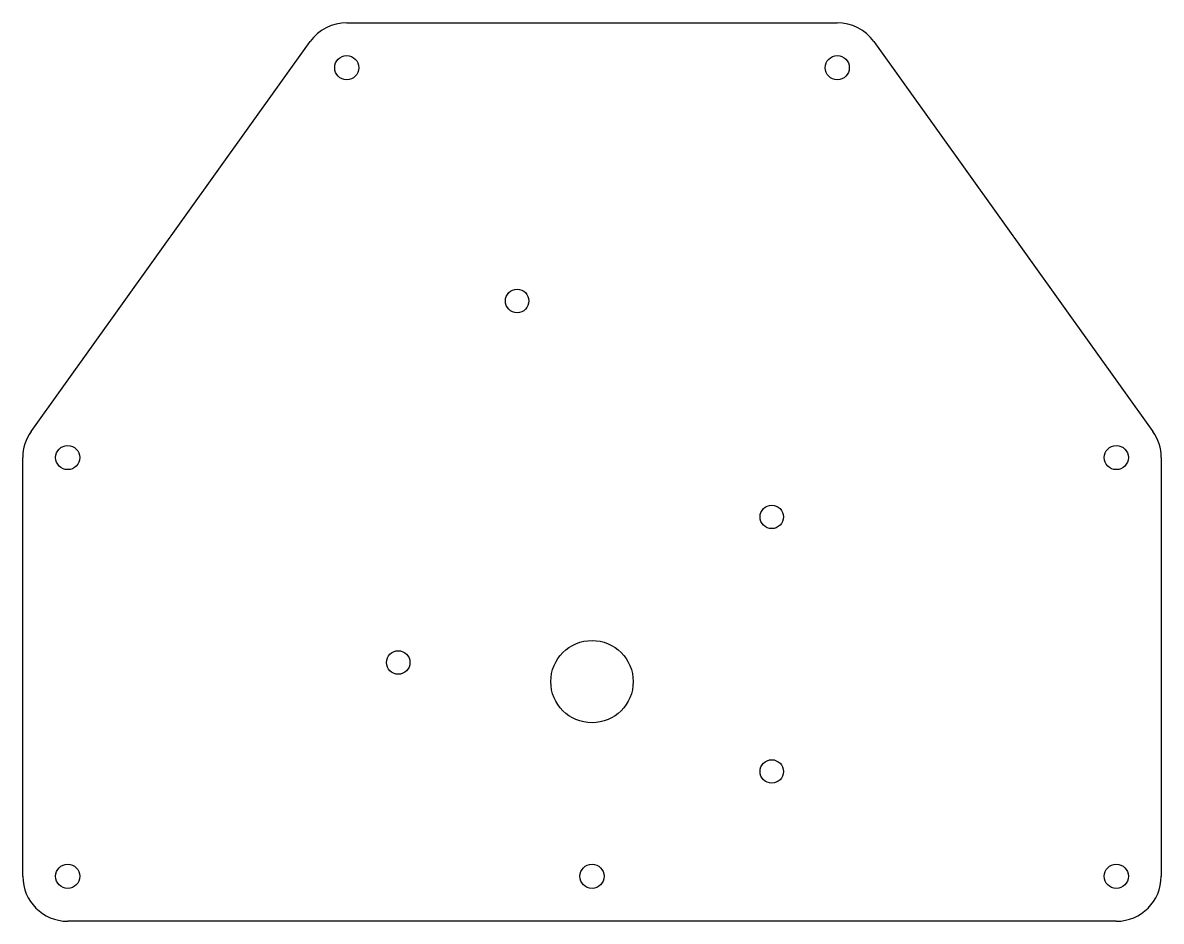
# Model space of a CAD drawing. Header units: inches. Extents: x -4.75 to 4.75, y 0.25 to 7.75.
import ezdxf

# ---------------------------------------------------------------- set-up
doc = ezdxf.new("R2010")
doc.units = ezdxf.units.IN
doc.header["$MEASUREMENT"] = 0

msp = doc.modelspace()

# ---------------------------------------------------------------- linework, layer by layer
at = {"color": 7, "linetype": 'Continuous', "lineweight": 25}
for p, q in [((-2.0467, 7.75), (2.0467, 7.75)), ((-4.68, 4.3385), (-2.3517, 7.5932)), ((2.3517, 7.5932), (4.68, 4.3385)), ((-4.75, 0.625), (-4.75, 4.1203)), ((4.75, 4.1203), (4.75, 0.625)), ((4.375, 0.25), (-4.375, 0.25))]:
    msp.add_line(p, q, dxfattribs=at)
for centre, radius in [((-2.0467, 7.375), 0.1005), ((2.0467, 7.375), 0.1005), ((-0.625, 5.4279), 0.098), ((-4.375, 4.1203), 0.1005), ((4.375, 4.1203), 0.1005), ((1.5, 3.625), 0.098), ((0, 2.25), 0.3437), ((-1.6171, 2.4098), 0.098), ((1.5, 1.5), 0.098), ((-4.375, 0.625), 0.1005), ((0, 0.625), 0.1005), ((4.375, 0.625), 0.1005)]:
    msp.add_circle(centre, radius, dxfattribs=at)
for centre, start, end in [((-2.0467, 7.375), 90, 144.42147), ((2.0467, 7.375), 35.57853, 90), ((-4.375, 4.1203), 144.42147, 180), ((4.375, 4.1203), 0, 35.57853), ((-4.375, 0.625), 180, 270), ((4.375, 0.625), 270, 0)]:
    msp.add_arc(centre, 0.375, start, end, dxfattribs=at)

doc.saveas('drawing.dxf')
